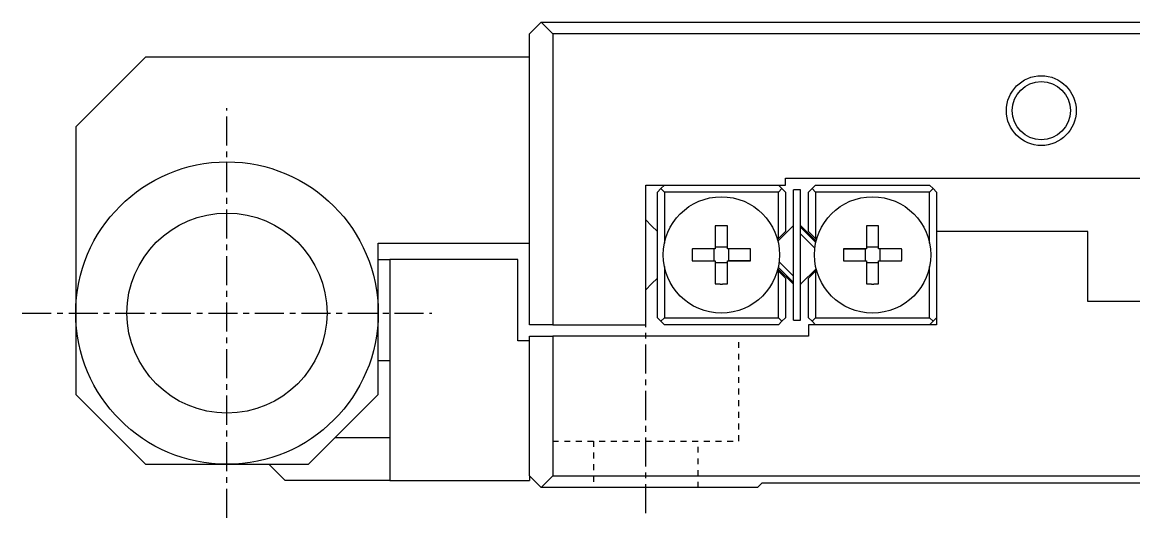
# Model space of a CAD drawing. Extents: x 81 to 428, y 71 to 335.
# Drawn here: x 271.88 to 319.66, y 104.49 to 125.79 of the extents above; entities that cross this region are included whole.
import ezdxf

# ---------------------------------------------------------------- set-up
doc = ezdxf.new("R2010")
doc.units = 0
doc.linetypes.add('CENTER', pattern=[2, 1.25, -0.25, 0.25, -0.25])
doc.linetypes.add('DOT', pattern=[0.5, 0.25, -0.25])
doc.layers.get('0').update_dxf_attribs({"linetype": 'CONTINUOUS'})

msp = doc.modelspace()

# ---------------------------------------------------------------- linework, layer by layer
at = {"color": 7, "linetype": 'CONTINUOUS'}
for p, q in [((294.182, 125.788), (293.682, 125.288)), ((294.182, 125.788), (353.182, 125.788)), ((294.682, 125.288), (294.182, 125.788)), ((293.682, 112.788), (293.682, 125.288)), ((294.682, 125.288), (294.682, 112.788)), ((352.682, 125.288), (294.682, 125.288)), ((277.182, 124.288), (274.182, 121.288)), ((293.682, 124.288), (277.182, 124.288)), ((274.182, 121.288), (274.182, 113.288)), ((304.682, 119.088), (342.682, 119.088)), ((304.682, 118.788), (304.682, 119.088)), ((298.682, 112.788), (298.682, 118.788)), ((298.682, 118.788), (304.682, 118.788)), ((299.332, 118.638), (299.182, 118.488)), ((299.182, 113.088), (299.182, 118.488)), ((299.332, 118.638), (299.482, 118.788)), ((299.482, 118.488), (299.332, 118.638)), ((304.382, 118.488), (299.482, 118.488)), ((299.482, 118.488), (299.482, 116.286)), ((304.382, 118.788), (304.532, 118.638)), ((304.532, 118.638), (304.382, 118.488)), ((304.382, 116.491), (304.382, 118.488)), ((304.682, 118.488), (304.532, 118.638)), ((304.682, 118.488), (304.682, 116.791)), ((305.032, 112.988), (305.032, 118.588)), ((305.332, 118.588), (305.032, 118.588)), ((305.332, 112.988), (305.332, 118.588)), ((305.832, 118.638), (305.682, 118.488)), ((305.682, 116.791), (305.682, 118.488)), ((305.832, 118.638), (305.982, 118.788)), ((305.982, 118.488), (305.832, 118.638)), ((305.982, 118.788), (310.882, 118.788)), ((310.882, 118.488), (305.982, 118.488)), ((305.982, 118.488), (305.982, 116.491)), ((310.882, 118.788), (311.032, 118.638)), ((311.032, 118.638), (310.882, 118.488)), ((310.882, 116.286), (310.882, 118.488)), ((311.182, 118.488), (311.032, 118.638)), ((311.182, 118.488), (311.182, 116.788)), ((298.932, 117.038), (298.682, 117.288)), ((299.182, 116.788), (298.932, 117.038)), ((301.672, 117.037), (301.672, 116.048)), ((302.192, 116.048), (302.192, 117.037)), ((305.005, 117.026), (304.361, 116.381)), ((304.382, 116.491), (304.682, 116.791)), ((305.332, 116.982), (305.854, 116.46)), ((306.003, 116.381), (305.359, 117.026)), ((305.682, 116.791), (305.982, 116.491)), ((308.172, 117.037), (308.172, 116.048)), ((308.692, 116.048), (308.692, 117.037)), ((311.182, 116.788), (311.182, 112.788)), ((317.682, 116.788), (311.182, 116.788)), ((317.682, 113.788), (317.682, 116.788)), ((287.182, 113.288), (287.182, 116.288)), ((287.182, 116.288), (293.682, 116.288)), ((302.192, 116.114), (301.672, 116.114)), ((304.342, 116.451), (304.382, 116.491)), ((305.854, 116.46), (305.99, 116.324)), ((305.982, 116.491), (306.021, 116.451)), ((308.692, 116.114), (308.172, 116.114)), ((301.672, 116.048), (300.684, 116.048)), ((301.606, 116.048), (301.606, 115.528)), ((303.18, 116.048), (302.192, 116.048)), ((302.258, 115.528), (302.258, 116.048)), ((307.184, 116.048), (308.106, 116.048)), ((308.172, 116.048), (307.184, 116.048)), ((308.106, 116.048), (308.106, 115.528)), ((308.172, 116.048), (308.106, 116.048)), ((308.758, 116.048), (308.692, 116.048)), ((309.68, 116.048), (308.692, 116.048)), ((308.758, 115.528), (308.758, 116.048)), ((309.68, 116.048), (308.758, 116.048)), ((287.182, 115.588), (287.682, 115.588)), ((287.682, 115.588), (287.682, 106.088)), ((293.182, 115.588), (287.682, 115.588)), ((293.182, 112.088), (293.182, 115.588)), ((299.482, 115.291), (299.482, 113.088)), ((300.684, 115.528), (301.606, 115.528)), ((300.684, 115.528), (301.672, 115.528)), ((301.606, 115.528), (301.672, 115.528)), ((301.672, 115.528), (301.672, 114.54)), ((301.672, 115.463), (302.192, 115.463)), ((302.192, 114.54), (302.192, 115.528)), ((302.192, 115.528), (302.258, 115.528)), ((302.192, 115.528), (303.18, 115.528)), ((303.18, 115.528), (302.258, 115.528)), ((304.361, 115.195), (305.005, 114.551)), ((305.032, 114.595), (304.374, 115.253)), ((305.359, 114.551), (306.003, 115.195)), ((307.184, 115.528), (308.172, 115.528)), ((308.172, 115.528), (308.172, 114.54)), ((308.172, 115.463), (308.692, 115.463)), ((308.692, 114.54), (308.692, 115.528)), ((308.692, 115.528), (309.68, 115.528)), ((310.882, 113.088), (310.882, 115.291)), ((298.932, 114.538), (299.182, 114.788)), ((304.382, 115.086), (304.342, 115.125)), ((304.682, 114.786), (304.382, 115.086)), ((304.382, 113.088), (304.382, 115.086)), ((304.682, 114.786), (304.682, 113.088)), ((305.982, 115.086), (305.682, 114.786)), ((305.682, 113.088), (305.682, 114.786)), ((306.021, 115.125), (305.982, 115.086)), ((305.982, 115.086), (305.982, 113.088)), ((298.682, 114.288), (298.932, 114.538)), ((322.607, 113.788), (317.682, 113.788)), ((274.182, 113.288), (274.182, 109.788)), ((287.182, 109.788), (287.182, 113.288)), ((294.682, 112.788), (293.682, 112.788)), ((294.682, 112.788), (298.682, 112.788)), ((299.182, 113.088), (299.332, 112.938)), ((299.332, 112.938), (299.482, 113.088)), ((299.482, 112.788), (299.332, 112.938)), ((299.482, 113.088), (304.382, 113.088)), ((304.382, 112.788), (299.482, 112.788)), ((304.382, 113.088), (304.532, 112.938)), ((304.532, 112.938), (304.382, 112.788)), ((304.532, 112.938), (304.682, 113.088)), ((305.032, 112.988), (305.332, 112.988)), ((305.682, 113.088), (305.832, 112.938)), ((311.182, 112.788), (305.682, 112.788)), ((305.682, 112.788), (305.682, 112.288)), ((305.832, 112.938), (305.982, 113.088)), ((305.982, 112.788), (305.832, 112.938)), ((305.982, 113.088), (310.882, 113.088)), ((310.882, 113.088), (311.032, 112.938)), ((311.032, 112.938), (310.882, 112.788)), ((311.032, 112.938), (311.182, 113.088)), ((293.682, 112.288), (294.682, 112.288)), ((293.682, 106.288), (293.682, 112.288)), ((305.682, 112.288), (294.682, 112.288)), ((294.682, 112.288), (294.682, 106.288)), ((293.682, 112.088), (293.182, 112.088)), ((287.182, 111.247), (287.682, 111.247)), ((274.182, 109.788), (277.182, 106.788)), ((284.182, 106.788), (287.182, 109.788)), ((287.682, 107.93), (285.324, 107.93)), ((277.182, 106.788), (280.682, 106.788)), ((280.682, 106.788), (284.182, 106.788)), ((282.482, 106.788), (283.182, 106.088)), ((287.682, 106.088), (283.182, 106.088)), ((287.682, 106.088), (293.682, 106.088)), ((294.182, 105.788), (293.682, 106.288)), ((293.682, 106.288), (293.682, 106.088)), ((294.682, 106.288), (294.182, 105.788)), ((294.682, 106.288), (352.682, 106.288)), ((303.482, 105.788), (294.182, 105.788)), ((303.482, 105.788), (303.682, 105.988)), ((303.682, 105.988), (343.682, 105.988))]:
    msp.add_line(p, q, dxfattribs=at)
at = {"color": 1, "linetype": 'CENTER'}
for p, q in [((280.682, 104.488), (280.682, 122.088)), ((298.682, 104.688), (298.682, 113.888)), ((271.882, 113.288), (289.482, 113.288))]:
    msp.add_line(p, q, dxfattribs=at)
at = {"color": 3, "linetype": 'CONTINUOUS'}
for p, q in [((305.032, 116.999), (305.005, 117.026)), ((305.359, 117.026), (305.332, 116.999)), ((305.712, 116.319), (305.332, 116.699)), ((305.949, 116.082), (305.712, 116.319)), ((304.415, 115.495), (305.032, 114.878)), ((305.005, 114.551), (305.032, 114.578)), ((305.332, 114.578), (305.359, 114.551))]:
    msp.add_line(p, q, dxfattribs=at)
at = {"color": 3, "linetype": 'DOT'}
for p, q in [((302.682, 107.788), (302.682, 112.288)), ((294.682, 107.788), (302.682, 107.788)), ((296.432, 107.788), (296.432, 105.788)), ((300.932, 105.788), (300.932, 107.788))]:
    msp.add_line(p, q, dxfattribs=at)
at = {"color": 7, "linetype": 'CONTINUOUS'}
for points in [[(302.192, 117.037, 0), (302.188, 117.037, 0), (302.184, 117.037, 0), (302.18, 117.037, 0), (302.176, 117.037, 0), (302.172, 117.037, 0), (302.168, 117.037, 0), (302.163, 117.037, 0), (302.159, 117.037, 0), (302.155, 117.038, 0), (302.151, 117.038, 0), (302.147, 117.038, 0), (302.143, 117.038, 0), (302.139, 117.038, 0), (302.135, 117.038, 0), (302.131, 117.038, 0), (302.127, 117.038, 0), (302.123, 117.038, 0), (302.119, 117.038, 0), (302.115, 117.038, 0), (302.111, 117.039, 0), (302.107, 117.039, 0), (302.103, 117.039, 0), (302.099, 117.039, 0), (302.094, 117.039, 0), (302.09, 117.039, 0), (302.086, 117.039, 0), (302.082, 117.039, 0), (302.078, 117.039, 0), (302.074, 117.039, 0), (302.07, 117.039, 0), (302.066, 117.039, 0), (302.062, 117.039, 0), (302.058, 117.039, 0), (302.054, 117.039, 0), (302.05, 117.04, 0), (302.046, 117.04, 0), (302.042, 117.04, 0), (302.038, 117.04, 0), (302.034, 117.04, 0), (302.029, 117.04, 0), (302.025, 117.04, 0), (302.021, 117.04, 0), (302.017, 117.04, 0), (302.013, 117.04, 0), (302.009, 117.04, 0), (302.005, 117.04, 0), (302.001, 117.04, 0), (301.997, 117.04, 0), (301.993, 117.04, 0), (301.989, 117.04, 0), (301.985, 117.04, 0), (301.981, 117.04, 0), (301.977, 117.04, 0), (301.973, 117.04, 0), (301.968, 117.04, 0), (301.964, 117.04, 0), (301.96, 117.04, 0), (301.956, 117.04, 0), (301.952, 117.04, 0), (301.948, 117.04, 0), (301.944, 117.04, 0), (301.94, 117.04, 0), (301.936, 117.04, 0), (301.932, 117.04, 0), (301.928, 117.04, 0), (301.924, 117.04, 0), (301.92, 117.04, 0), (301.916, 117.04, 0), (301.912, 117.04, 0), (301.908, 117.04, 0), (301.903, 117.04, 0), (301.899, 117.04, 0), (301.895, 117.04, 0), (301.891, 117.04, 0), (301.887, 117.04, 0), (301.883, 117.04, 0), (301.879, 117.04, 0), (301.875, 117.04, 0), (301.871, 117.04, 0), (301.867, 117.04, 0), (301.863, 117.04, 0), (301.859, 117.04, 0), (301.855, 117.04, 0), (301.851, 117.04, 0), (301.847, 117.04, 0), (301.842, 117.04, 0), (301.838, 117.04, 0), (301.834, 117.04, 0), (301.83, 117.04, 0), (301.826, 117.04, 0), (301.822, 117.04, 0), (301.818, 117.04, 0), (301.814, 117.04, 0), (301.81, 117.039, 0), (301.806, 117.039, 0), (301.802, 117.039, 0), (301.798, 117.039, 0), (301.794, 117.039, 0), (301.79, 117.039, 0), (301.786, 117.039, 0), (301.782, 117.039, 0), (301.777, 117.039, 0), (301.773, 117.039, 0), (301.769, 117.039, 0), (301.765, 117.039, 0), (301.761, 117.039, 0), (301.757, 117.039, 0), (301.753, 117.039, 0), (301.749, 117.038, 0), (301.745, 117.038, 0), (301.741, 117.038, 0), (301.737, 117.038, 0), (301.733, 117.038, 0), (301.729, 117.038, 0), (301.725, 117.038, 0), (301.721, 117.038, 0), (301.717, 117.038, 0), (301.712, 117.038, 0), (301.708, 117.038, 0), (301.704, 117.037, 0), (301.7, 117.037, 0), (301.696, 117.037, 0), (301.692, 117.037, 0), (301.688, 117.037, 0), (301.684, 117.037, 0), (301.68, 117.037, 0), (301.676, 117.037, 0), (301.672, 117.037, 0)], [(308.692, 117.037, 0), (308.688, 117.037, 0), (308.684, 117.037, 0), (308.68, 117.037, 0), (308.676, 117.037, 0), (308.672, 117.037, 0), (308.668, 117.037, 0), (308.663, 117.037, 0), (308.659, 117.037, 0), (308.655, 117.038, 0), (308.651, 117.038, 0), (308.647, 117.038, 0), (308.643, 117.038, 0), (308.639, 117.038, 0), (308.635, 117.038, 0), (308.631, 117.038, 0), (308.627, 117.038, 0), (308.623, 117.038, 0), (308.619, 117.038, 0), (308.615, 117.038, 0), (308.611, 117.039, 0), (308.607, 117.039, 0), (308.603, 117.039, 0), (308.599, 117.039, 0), (308.594, 117.039, 0), (308.59, 117.039, 0), (308.586, 117.039, 0), (308.582, 117.039, 0), (308.578, 117.039, 0), (308.574, 117.039, 0), (308.57, 117.039, 0), (308.566, 117.039, 0), (308.562, 117.039, 0), (308.558, 117.039, 0), (308.554, 117.039, 0), (308.55, 117.04, 0), (308.546, 117.04, 0), (308.542, 117.04, 0), (308.538, 117.04, 0), (308.534, 117.04, 0), (308.529, 117.04, 0), (308.525, 117.04, 0), (308.521, 117.04, 0), (308.517, 117.04, 0), (308.513, 117.04, 0), (308.509, 117.04, 0), (308.505, 117.04, 0), (308.501, 117.04, 0), (308.497, 117.04, 0), (308.493, 117.04, 0), (308.489, 117.04, 0), (308.485, 117.04, 0), (308.481, 117.04, 0), (308.477, 117.04, 0), (308.473, 117.04, 0), (308.468, 117.04, 0), (308.464, 117.04, 0), (308.46, 117.04, 0), (308.456, 117.04, 0), (308.452, 117.04, 0), (308.448, 117.04, 0), (308.444, 117.04, 0), (308.44, 117.04, 0), (308.436, 117.04, 0), (308.432, 117.04, 0), (308.428, 117.04, 0), (308.424, 117.04, 0), (308.42, 117.04, 0), (308.416, 117.04, 0), (308.412, 117.04, 0), (308.408, 117.04, 0), (308.403, 117.04, 0), (308.399, 117.04, 0), (308.395, 117.04, 0), (308.391, 117.04, 0), (308.387, 117.04, 0), (308.383, 117.04, 0), (308.379, 117.04, 0), (308.375, 117.04, 0), (308.371, 117.04, 0), (308.367, 117.04, 0), (308.363, 117.04, 0), (308.359, 117.04, 0), (308.355, 117.04, 0), (308.351, 117.04, 0), (308.347, 117.04, 0), (308.342, 117.04, 0), (308.338, 117.04, 0), (308.334, 117.04, 0), (308.33, 117.04, 0), (308.326, 117.04, 0), (308.322, 117.04, 0), (308.318, 117.04, 0), (308.314, 117.04, 0), (308.31, 117.039, 0), (308.306, 117.039, 0), (308.302, 117.039, 0), (308.298, 117.039, 0), (308.294, 117.039, 0), (308.29, 117.039, 0), (308.286, 117.039, 0), (308.282, 117.039, 0), (308.277, 117.039, 0), (308.273, 117.039, 0), (308.269, 117.039, 0), (308.265, 117.039, 0), (308.261, 117.039, 0), (308.257, 117.039, 0), (308.253, 117.039, 0), (308.249, 117.038, 0), (308.245, 117.038, 0), (308.241, 117.038, 0), (308.237, 117.038, 0), (308.233, 117.038, 0), (308.229, 117.038, 0), (308.225, 117.038, 0), (308.221, 117.038, 0), (308.217, 117.038, 0), (308.212, 117.038, 0), (308.208, 117.038, 0), (308.204, 117.037, 0), (308.2, 117.037, 0), (308.196, 117.037, 0), (308.192, 117.037, 0), (308.188, 117.037, 0), (308.184, 117.037, 0), (308.18, 117.037, 0), (308.176, 117.037, 0), (308.172, 117.037, 0)], [(300.684, 116.048, 0), (300.684, 116.044, 0), (300.683, 116.04, 0), (300.683, 116.036, 0), (300.683, 116.032, 0), (300.683, 116.028, 0), (300.683, 116.024, 0), (300.683, 116.02, 0), (300.683, 116.016, 0), (300.683, 116.012, 0), (300.683, 116.008, 0), (300.682, 116.004, 0), (300.682, 116, 0), (300.682, 115.996, 0), (300.682, 115.992, 0), (300.682, 115.987, 0), (300.682, 115.983, 0), (300.682, 115.979, 0), (300.682, 115.975, 0), (300.682, 115.971, 0), (300.682, 115.967, 0), (300.682, 115.963, 0), (300.682, 115.959, 0), (300.681, 115.955, 0), (300.681, 115.951, 0), (300.681, 115.947, 0), (300.681, 115.943, 0), (300.681, 115.939, 0), (300.681, 115.935, 0), (300.681, 115.931, 0), (300.681, 115.927, 0), (300.681, 115.922, 0), (300.681, 115.918, 0), (300.681, 115.914, 0), (300.681, 115.91, 0), (300.681, 115.906, 0), (300.681, 115.902, 0), (300.681, 115.898, 0), (300.681, 115.894, 0), (300.68, 115.89, 0), (300.68, 115.886, 0), (300.68, 115.882, 0), (300.68, 115.878, 0), (300.68, 115.874, 0), (300.68, 115.87, 0), (300.68, 115.866, 0), (300.68, 115.861, 0), (300.68, 115.857, 0), (300.68, 115.853, 0), (300.68, 115.849, 0), (300.68, 115.845, 0), (300.68, 115.841, 0), (300.68, 115.837, 0), (300.68, 115.833, 0), (300.68, 115.829, 0), (300.68, 115.825, 0), (300.68, 115.821, 0), (300.68, 115.817, 0), (300.68, 115.813, 0), (300.68, 115.809, 0), (300.68, 115.805, 0), (300.68, 115.801, 0), (300.68, 115.796, 0), (300.68, 115.792, 0), (300.68, 115.788, 0), (300.68, 115.784, 0), (300.68, 115.78, 0), (300.68, 115.776, 0), (300.68, 115.772, 0), (300.68, 115.768, 0), (300.68, 115.764, 0), (300.68, 115.76, 0), (300.68, 115.756, 0), (300.68, 115.752, 0), (300.68, 115.748, 0), (300.68, 115.744, 0), (300.68, 115.74, 0), (300.68, 115.735, 0), (300.68, 115.731, 0), (300.68, 115.727, 0), (300.68, 115.723, 0), (300.68, 115.719, 0), (300.68, 115.715, 0), (300.68, 115.711, 0), (300.68, 115.707, 0), (300.68, 115.703, 0), (300.68, 115.699, 0), (300.68, 115.695, 0), (300.68, 115.691, 0), (300.68, 115.687, 0), (300.681, 115.683, 0), (300.681, 115.679, 0), (300.681, 115.675, 0), (300.681, 115.67, 0), (300.681, 115.666, 0), (300.681, 115.662, 0), (300.681, 115.658, 0), (300.681, 115.654, 0), (300.681, 115.65, 0), (300.681, 115.646, 0), (300.681, 115.642, 0), (300.681, 115.638, 0), (300.681, 115.634, 0), (300.681, 115.63, 0), (300.681, 115.626, 0), (300.681, 115.622, 0), (300.682, 115.618, 0), (300.682, 115.614, 0), (300.682, 115.61, 0), (300.682, 115.605, 0), (300.682, 115.601, 0), (300.682, 115.597, 0), (300.682, 115.593, 0), (300.682, 115.589, 0), (300.682, 115.585, 0), (300.682, 115.581, 0), (300.682, 115.577, 0), (300.682, 115.573, 0), (300.683, 115.569, 0), (300.683, 115.565, 0), (300.683, 115.561, 0), (300.683, 115.557, 0), (300.683, 115.553, 0), (300.683, 115.549, 0), (300.683, 115.545, 0), (300.683, 115.54, 0), (300.683, 115.536, 0), (300.684, 115.532, 0), (300.684, 115.528, 0)], [(303.18, 115.528, 0), (303.18, 115.532, 0), (303.18, 115.536, 0), (303.18, 115.54, 0), (303.181, 115.545, 0), (303.181, 115.549, 0), (303.181, 115.553, 0), (303.181, 115.557, 0), (303.181, 115.561, 0), (303.181, 115.565, 0), (303.181, 115.569, 0), (303.181, 115.573, 0), (303.181, 115.577, 0), (303.181, 115.581, 0), (303.182, 115.585, 0), (303.182, 115.589, 0), (303.182, 115.593, 0), (303.182, 115.597, 0), (303.182, 115.601, 0), (303.182, 115.605, 0), (303.182, 115.61, 0), (303.182, 115.614, 0), (303.182, 115.618, 0), (303.182, 115.622, 0), (303.182, 115.626, 0), (303.182, 115.63, 0), (303.183, 115.634, 0), (303.183, 115.638, 0), (303.183, 115.642, 0), (303.183, 115.646, 0), (303.183, 115.65, 0), (303.183, 115.654, 0), (303.183, 115.658, 0), (303.183, 115.662, 0), (303.183, 115.666, 0), (303.183, 115.67, 0), (303.183, 115.675, 0), (303.183, 115.679, 0), (303.183, 115.683, 0), (303.183, 115.687, 0), (303.183, 115.691, 0), (303.183, 115.695, 0), (303.183, 115.699, 0), (303.183, 115.703, 0), (303.184, 115.707, 0), (303.184, 115.711, 0), (303.184, 115.715, 0), (303.184, 115.719, 0), (303.184, 115.723, 0), (303.184, 115.727, 0), (303.184, 115.731, 0), (303.184, 115.735, 0), (303.184, 115.74, 0), (303.184, 115.744, 0), (303.184, 115.748, 0), (303.184, 115.752, 0), (303.184, 115.756, 0), (303.184, 115.76, 0), (303.184, 115.764, 0), (303.184, 115.768, 0), (303.184, 115.772, 0), (303.184, 115.776, 0), (303.184, 115.78, 0), (303.184, 115.784, 0), (303.184, 115.788, 0), (303.184, 115.792, 0), (303.184, 115.796, 0), (303.184, 115.801, 0), (303.184, 115.805, 0), (303.184, 115.809, 0), (303.184, 115.813, 0), (303.184, 115.817, 0), (303.184, 115.821, 0), (303.184, 115.825, 0), (303.184, 115.829, 0), (303.184, 115.833, 0), (303.184, 115.837, 0), (303.184, 115.841, 0), (303.184, 115.845, 0), (303.184, 115.849, 0), (303.184, 115.853, 0), (303.184, 115.857, 0), (303.184, 115.861, 0), (303.184, 115.866, 0), (303.184, 115.87, 0), (303.183, 115.874, 0), (303.183, 115.878, 0), (303.183, 115.882, 0), (303.183, 115.886, 0), (303.183, 115.89, 0), (303.183, 115.894, 0), (303.183, 115.898, 0), (303.183, 115.902, 0), (303.183, 115.906, 0), (303.183, 115.91, 0), (303.183, 115.914, 0), (303.183, 115.918, 0), (303.183, 115.922, 0), (303.183, 115.927, 0), (303.183, 115.931, 0), (303.183, 115.935, 0), (303.183, 115.939, 0), (303.183, 115.943, 0), (303.182, 115.947, 0), (303.182, 115.951, 0), (303.182, 115.955, 0), (303.182, 115.959, 0), (303.182, 115.963, 0), (303.182, 115.967, 0), (303.182, 115.971, 0), (303.182, 115.975, 0), (303.182, 115.979, 0), (303.182, 115.983, 0), (303.182, 115.987, 0), (303.182, 115.992, 0), (303.181, 115.996, 0), (303.181, 116, 0), (303.181, 116.004, 0), (303.181, 116.008, 0), (303.181, 116.012, 0), (303.181, 116.016, 0), (303.181, 116.02, 0), (303.181, 116.024, 0), (303.181, 116.028, 0), (303.181, 116.032, 0), (303.18, 116.036, 0), (303.18, 116.04, 0), (303.18, 116.044, 0), (303.18, 116.048, 0)], [(307.184, 116.048, 0), (307.184, 116.044, 0), (307.183, 116.04, 0), (307.183, 116.036, 0), (307.183, 116.032, 0), (307.183, 116.028, 0), (307.183, 116.024, 0), (307.183, 116.02, 0), (307.183, 116.016, 0), (307.183, 116.012, 0), (307.183, 116.008, 0), (307.182, 116.004, 0), (307.182, 116, 0), (307.182, 115.996, 0), (307.182, 115.992, 0), (307.182, 115.987, 0), (307.182, 115.983, 0), (307.182, 115.979, 0), (307.182, 115.975, 0), (307.182, 115.971, 0), (307.182, 115.967, 0), (307.182, 115.963, 0), (307.182, 115.959, 0), (307.181, 115.955, 0), (307.181, 115.951, 0), (307.181, 115.947, 0), (307.181, 115.943, 0), (307.181, 115.939, 0), (307.181, 115.935, 0), (307.181, 115.931, 0), (307.181, 115.927, 0), (307.181, 115.922, 0), (307.181, 115.918, 0), (307.181, 115.914, 0), (307.181, 115.91, 0), (307.181, 115.906, 0), (307.181, 115.902, 0), (307.181, 115.898, 0), (307.181, 115.894, 0), (307.18, 115.89, 0), (307.18, 115.886, 0), (307.18, 115.882, 0), (307.18, 115.878, 0), (307.18, 115.874, 0), (307.18, 115.87, 0), (307.18, 115.866, 0), (307.18, 115.861, 0), (307.18, 115.857, 0), (307.18, 115.853, 0), (307.18, 115.849, 0), (307.18, 115.845, 0), (307.18, 115.841, 0), (307.18, 115.837, 0), (307.18, 115.833, 0), (307.18, 115.829, 0), (307.18, 115.825, 0), (307.18, 115.821, 0), (307.18, 115.817, 0), (307.18, 115.813, 0), (307.18, 115.809, 0), (307.18, 115.805, 0), (307.18, 115.801, 0), (307.18, 115.796, 0), (307.18, 115.792, 0), (307.18, 115.788, 0), (307.18, 115.784, 0), (307.18, 115.78, 0), (307.18, 115.776, 0), (307.18, 115.772, 0), (307.18, 115.768, 0), (307.18, 115.764, 0), (307.18, 115.76, 0), (307.18, 115.756, 0), (307.18, 115.752, 0), (307.18, 115.748, 0), (307.18, 115.744, 0), (307.18, 115.74, 0), (307.18, 115.735, 0), (307.18, 115.731, 0), (307.18, 115.727, 0), (307.18, 115.723, 0), (307.18, 115.719, 0), (307.18, 115.715, 0), (307.18, 115.711, 0), (307.18, 115.707, 0), (307.18, 115.703, 0), (307.18, 115.699, 0), (307.18, 115.695, 0), (307.18, 115.691, 0), (307.18, 115.687, 0), (307.181, 115.683, 0), (307.181, 115.679, 0), (307.181, 115.675, 0), (307.181, 115.67, 0), (307.181, 115.666, 0), (307.181, 115.662, 0), (307.181, 115.658, 0), (307.181, 115.654, 0), (307.181, 115.65, 0), (307.181, 115.646, 0), (307.181, 115.642, 0), (307.181, 115.638, 0), (307.181, 115.634, 0), (307.181, 115.63, 0), (307.181, 115.626, 0), (307.181, 115.622, 0), (307.182, 115.618, 0), (307.182, 115.614, 0), (307.182, 115.61, 0), (307.182, 115.605, 0), (307.182, 115.601, 0), (307.182, 115.597, 0), (307.182, 115.593, 0), (307.182, 115.589, 0), (307.182, 115.585, 0), (307.182, 115.581, 0), (307.182, 115.577, 0), (307.182, 115.573, 0), (307.183, 115.569, 0), (307.183, 115.565, 0), (307.183, 115.561, 0), (307.183, 115.557, 0), (307.183, 115.553, 0), (307.183, 115.549, 0), (307.183, 115.545, 0), (307.183, 115.54, 0), (307.183, 115.536, 0), (307.184, 115.532, 0), (307.184, 115.528, 0)], [(309.68, 115.528, 0), (309.68, 115.532, 0), (309.68, 115.536, 0), (309.68, 115.54, 0), (309.681, 115.545, 0), (309.681, 115.549, 0), (309.681, 115.553, 0), (309.681, 115.557, 0), (309.681, 115.561, 0), (309.681, 115.565, 0), (309.681, 115.569, 0), (309.681, 115.573, 0), (309.681, 115.577, 0), (309.681, 115.581, 0), (309.682, 115.585, 0), (309.682, 115.589, 0), (309.682, 115.593, 0), (309.682, 115.597, 0), (309.682, 115.601, 0), (309.682, 115.605, 0), (309.682, 115.61, 0), (309.682, 115.614, 0), (309.682, 115.618, 0), (309.682, 115.622, 0), (309.682, 115.626, 0), (309.682, 115.63, 0), (309.683, 115.634, 0), (309.683, 115.638, 0), (309.683, 115.642, 0), (309.683, 115.646, 0), (309.683, 115.65, 0), (309.683, 115.654, 0), (309.683, 115.658, 0), (309.683, 115.662, 0), (309.683, 115.666, 0), (309.683, 115.67, 0), (309.683, 115.675, 0), (309.683, 115.679, 0), (309.683, 115.683, 0), (309.683, 115.687, 0), (309.683, 115.691, 0), (309.683, 115.695, 0), (309.683, 115.699, 0), (309.683, 115.703, 0), (309.684, 115.707, 0), (309.684, 115.711, 0), (309.684, 115.715, 0), (309.684, 115.719, 0), (309.684, 115.723, 0), (309.684, 115.727, 0), (309.684, 115.731, 0), (309.684, 115.735, 0), (309.684, 115.74, 0), (309.684, 115.744, 0), (309.684, 115.748, 0), (309.684, 115.752, 0), (309.684, 115.756, 0), (309.684, 115.76, 0), (309.684, 115.764, 0), (309.684, 115.768, 0), (309.684, 115.772, 0), (309.684, 115.776, 0), (309.684, 115.78, 0), (309.684, 115.784, 0), (309.684, 115.788, 0), (309.684, 115.792, 0), (309.684, 115.796, 0), (309.684, 115.801, 0), (309.684, 115.805, 0), (309.684, 115.809, 0), (309.684, 115.813, 0), (309.684, 115.817, 0), (309.684, 115.821, 0), (309.684, 115.825, 0), (309.684, 115.829, 0), (309.684, 115.833, 0), (309.684, 115.837, 0), (309.684, 115.841, 0), (309.684, 115.845, 0), (309.684, 115.849, 0), (309.684, 115.853, 0), (309.684, 115.857, 0), (309.684, 115.861, 0), (309.684, 115.866, 0), (309.684, 115.87, 0), (309.683, 115.874, 0), (309.683, 115.878, 0), (309.683, 115.882, 0), (309.683, 115.886, 0), (309.683, 115.89, 0), (309.683, 115.894, 0), (309.683, 115.898, 0), (309.683, 115.902, 0), (309.683, 115.906, 0), (309.683, 115.91, 0), (309.683, 115.914, 0), (309.683, 115.918, 0), (309.683, 115.922, 0), (309.683, 115.927, 0), (309.683, 115.931, 0), (309.683, 115.935, 0), (309.683, 115.939, 0), (309.683, 115.943, 0), (309.682, 115.947, 0), (309.682, 115.951, 0), (309.682, 115.955, 0), (309.682, 115.959, 0), (309.682, 115.963, 0), (309.682, 115.967, 0), (309.682, 115.971, 0), (309.682, 115.975, 0), (309.682, 115.979, 0), (309.682, 115.983, 0), (309.682, 115.987, 0), (309.682, 115.992, 0), (309.681, 115.996, 0), (309.681, 116, 0), (309.681, 116.004, 0), (309.681, 116.008, 0), (309.681, 116.012, 0), (309.681, 116.016, 0), (309.681, 116.02, 0), (309.681, 116.024, 0), (309.681, 116.028, 0), (309.681, 116.032, 0), (309.68, 116.036, 0), (309.68, 116.04, 0), (309.68, 116.044, 0), (309.68, 116.048, 0)], [(301.672, 114.54, 0), (301.676, 114.54, 0), (301.68, 114.54, 0), (301.684, 114.54, 0), (301.688, 114.54, 0), (301.692, 114.54, 0), (301.696, 114.539, 0), (301.7, 114.539, 0), (301.704, 114.539, 0), (301.708, 114.539, 0), (301.712, 114.539, 0), (301.717, 114.539, 0), (301.721, 114.539, 0), (301.725, 114.539, 0), (301.729, 114.539, 0), (301.733, 114.539, 0), (301.737, 114.538, 0), (301.741, 114.538, 0), (301.745, 114.538, 0), (301.749, 114.538, 0), (301.753, 114.538, 0), (301.757, 114.538, 0), (301.761, 114.538, 0), (301.765, 114.538, 0), (301.769, 114.538, 0), (301.773, 114.538, 0), (301.777, 114.538, 0), (301.782, 114.538, 0), (301.786, 114.538, 0), (301.79, 114.537, 0), (301.794, 114.537, 0), (301.798, 114.537, 0), (301.802, 114.537, 0), (301.806, 114.537, 0), (301.81, 114.537, 0), (301.814, 114.537, 0), (301.818, 114.537, 0), (301.822, 114.537, 0), (301.826, 114.537, 0), (301.83, 114.537, 0), (301.834, 114.537, 0), (301.838, 114.537, 0), (301.842, 114.537, 0), (301.847, 114.537, 0), (301.851, 114.537, 0), (301.855, 114.537, 0), (301.859, 114.537, 0), (301.863, 114.537, 0), (301.867, 114.537, 0), (301.871, 114.537, 0), (301.875, 114.537, 0), (301.879, 114.537, 0), (301.883, 114.536, 0), (301.887, 114.536, 0), (301.891, 114.536, 0), (301.895, 114.536, 0), (301.899, 114.536, 0), (301.903, 114.536, 0), (301.908, 114.536, 0), (301.912, 114.536, 0), (301.916, 114.536, 0), (301.92, 114.536, 0), (301.924, 114.536, 0), (301.928, 114.536, 0), (301.932, 114.536, 0), (301.936, 114.536, 0), (301.94, 114.536, 0), (301.944, 114.536, 0), (301.948, 114.536, 0), (301.952, 114.536, 0), (301.956, 114.536, 0), (301.96, 114.536, 0), (301.964, 114.536, 0), (301.968, 114.536, 0), (301.973, 114.536, 0), (301.977, 114.536, 0), (301.981, 114.536, 0), (301.985, 114.537, 0), (301.989, 114.537, 0), (301.993, 114.537, 0), (301.997, 114.537, 0), (302.001, 114.537, 0), (302.005, 114.537, 0), (302.009, 114.537, 0), (302.013, 114.537, 0), (302.017, 114.537, 0), (302.021, 114.537, 0), (302.025, 114.537, 0), (302.029, 114.537, 0), (302.034, 114.537, 0), (302.038, 114.537, 0), (302.042, 114.537, 0), (302.046, 114.537, 0), (302.05, 114.537, 0), (302.054, 114.537, 0), (302.058, 114.537, 0), (302.062, 114.537, 0), (302.066, 114.537, 0), (302.07, 114.537, 0), (302.074, 114.537, 0), (302.078, 114.538, 0), (302.082, 114.538, 0), (302.086, 114.538, 0), (302.09, 114.538, 0), (302.094, 114.538, 0), (302.099, 114.538, 0), (302.103, 114.538, 0), (302.107, 114.538, 0), (302.111, 114.538, 0), (302.115, 114.538, 0), (302.119, 114.538, 0), (302.123, 114.538, 0), (302.127, 114.538, 0), (302.131, 114.539, 0), (302.135, 114.539, 0), (302.139, 114.539, 0), (302.143, 114.539, 0), (302.147, 114.539, 0), (302.151, 114.539, 0), (302.155, 114.539, 0), (302.159, 114.539, 0), (302.163, 114.539, 0), (302.168, 114.539, 0), (302.172, 114.54, 0), (302.176, 114.54, 0), (302.18, 114.54, 0), (302.184, 114.54, 0), (302.188, 114.54, 0), (302.192, 114.54, 0)], [(308.172, 114.54, 0), (308.176, 114.54, 0), (308.18, 114.54, 0), (308.184, 114.54, 0), (308.188, 114.54, 0), (308.192, 114.54, 0), (308.196, 114.539, 0), (308.2, 114.539, 0), (308.204, 114.539, 0), (308.208, 114.539, 0), (308.212, 114.539, 0), (308.217, 114.539, 0), (308.221, 114.539, 0), (308.225, 114.539, 0), (308.229, 114.539, 0), (308.233, 114.539, 0), (308.237, 114.538, 0), (308.241, 114.538, 0), (308.245, 114.538, 0), (308.249, 114.538, 0), (308.253, 114.538, 0), (308.257, 114.538, 0), (308.261, 114.538, 0), (308.265, 114.538, 0), (308.269, 114.538, 0), (308.273, 114.538, 0), (308.277, 114.538, 0), (308.282, 114.538, 0), (308.286, 114.538, 0), (308.29, 114.537, 0), (308.294, 114.537, 0), (308.298, 114.537, 0), (308.302, 114.537, 0), (308.306, 114.537, 0), (308.31, 114.537, 0), (308.314, 114.537, 0), (308.318, 114.537, 0), (308.322, 114.537, 0), (308.326, 114.537, 0), (308.33, 114.537, 0), (308.334, 114.537, 0), (308.338, 114.537, 0), (308.342, 114.537, 0), (308.347, 114.537, 0), (308.351, 114.537, 0), (308.355, 114.537, 0), (308.359, 114.537, 0), (308.363, 114.537, 0), (308.367, 114.537, 0), (308.371, 114.537, 0), (308.375, 114.537, 0), (308.379, 114.537, 0), (308.383, 114.536, 0), (308.387, 114.536, 0), (308.391, 114.536, 0), (308.395, 114.536, 0), (308.399, 114.536, 0), (308.403, 114.536, 0), (308.408, 114.536, 0), (308.412, 114.536, 0), (308.416, 114.536, 0), (308.42, 114.536, 0), (308.424, 114.536, 0), (308.428, 114.536, 0), (308.432, 114.536, 0), (308.436, 114.536, 0), (308.44, 114.536, 0), (308.444, 114.536, 0), (308.448, 114.536, 0), (308.452, 114.536, 0), (308.456, 114.536, 0), (308.46, 114.536, 0), (308.464, 114.536, 0), (308.468, 114.536, 0), (308.473, 114.536, 0), (308.477, 114.536, 0), (308.481, 114.536, 0), (308.485, 114.537, 0), (308.489, 114.537, 0), (308.493, 114.537, 0), (308.497, 114.537, 0), (308.501, 114.537, 0), (308.505, 114.537, 0), (308.509, 114.537, 0), (308.513, 114.537, 0), (308.517, 114.537, 0), (308.521, 114.537, 0), (308.525, 114.537, 0), (308.529, 114.537, 0), (308.534, 114.537, 0), (308.538, 114.537, 0), (308.542, 114.537, 0), (308.546, 114.537, 0), (308.55, 114.537, 0), (308.554, 114.537, 0), (308.558, 114.537, 0), (308.562, 114.537, 0), (308.566, 114.537, 0), (308.57, 114.537, 0), (308.574, 114.537, 0), (308.578, 114.538, 0), (308.582, 114.538, 0), (308.586, 114.538, 0), (308.59, 114.538, 0), (308.594, 114.538, 0), (308.599, 114.538, 0), (308.603, 114.538, 0), (308.607, 114.538, 0), (308.611, 114.538, 0), (308.615, 114.538, 0), (308.619, 114.538, 0), (308.623, 114.538, 0), (308.627, 114.538, 0), (308.631, 114.539, 0), (308.635, 114.539, 0), (308.639, 114.539, 0), (308.643, 114.539, 0), (308.647, 114.539, 0), (308.651, 114.539, 0), (308.655, 114.539, 0), (308.659, 114.539, 0), (308.663, 114.539, 0), (308.668, 114.539, 0), (308.672, 114.54, 0), (308.676, 114.54, 0), (308.68, 114.54, 0), (308.684, 114.54, 0), (308.688, 114.54, 0), (308.692, 114.54, 0)]]:
    msp.add_polyline3d(points, dxfattribs=at)
at = {"color": 3, "linetype": 'CONTINUOUS'}
msp.add_circle((315.682, 121.988), 1.5, dxfattribs=at)
at = {"color": 7, "linetype": 'CONTINUOUS'}
for centre, radius in [((315.682, 121.988), 1.25), ((280.682, 113.288), 6.5), ((301.932, 115.788), 2.5), ((308.432, 115.788), 2.5), ((280.682, 113.288), 4.3)]:
    msp.add_circle(centre, radius, dxfattribs=at)
for centre, start, end in [((305.147, 116.884), 124.9753, 135), ((305.217, 116.884), 45, 55.0247), ((305.147, 114.692), 225, 235.0247), ((305.217, 114.692), 304.9753, 315)]:
    msp.add_arc(centre, 0.2, start, end, dxfattribs=at)

doc.saveas('drawing.dxf')
